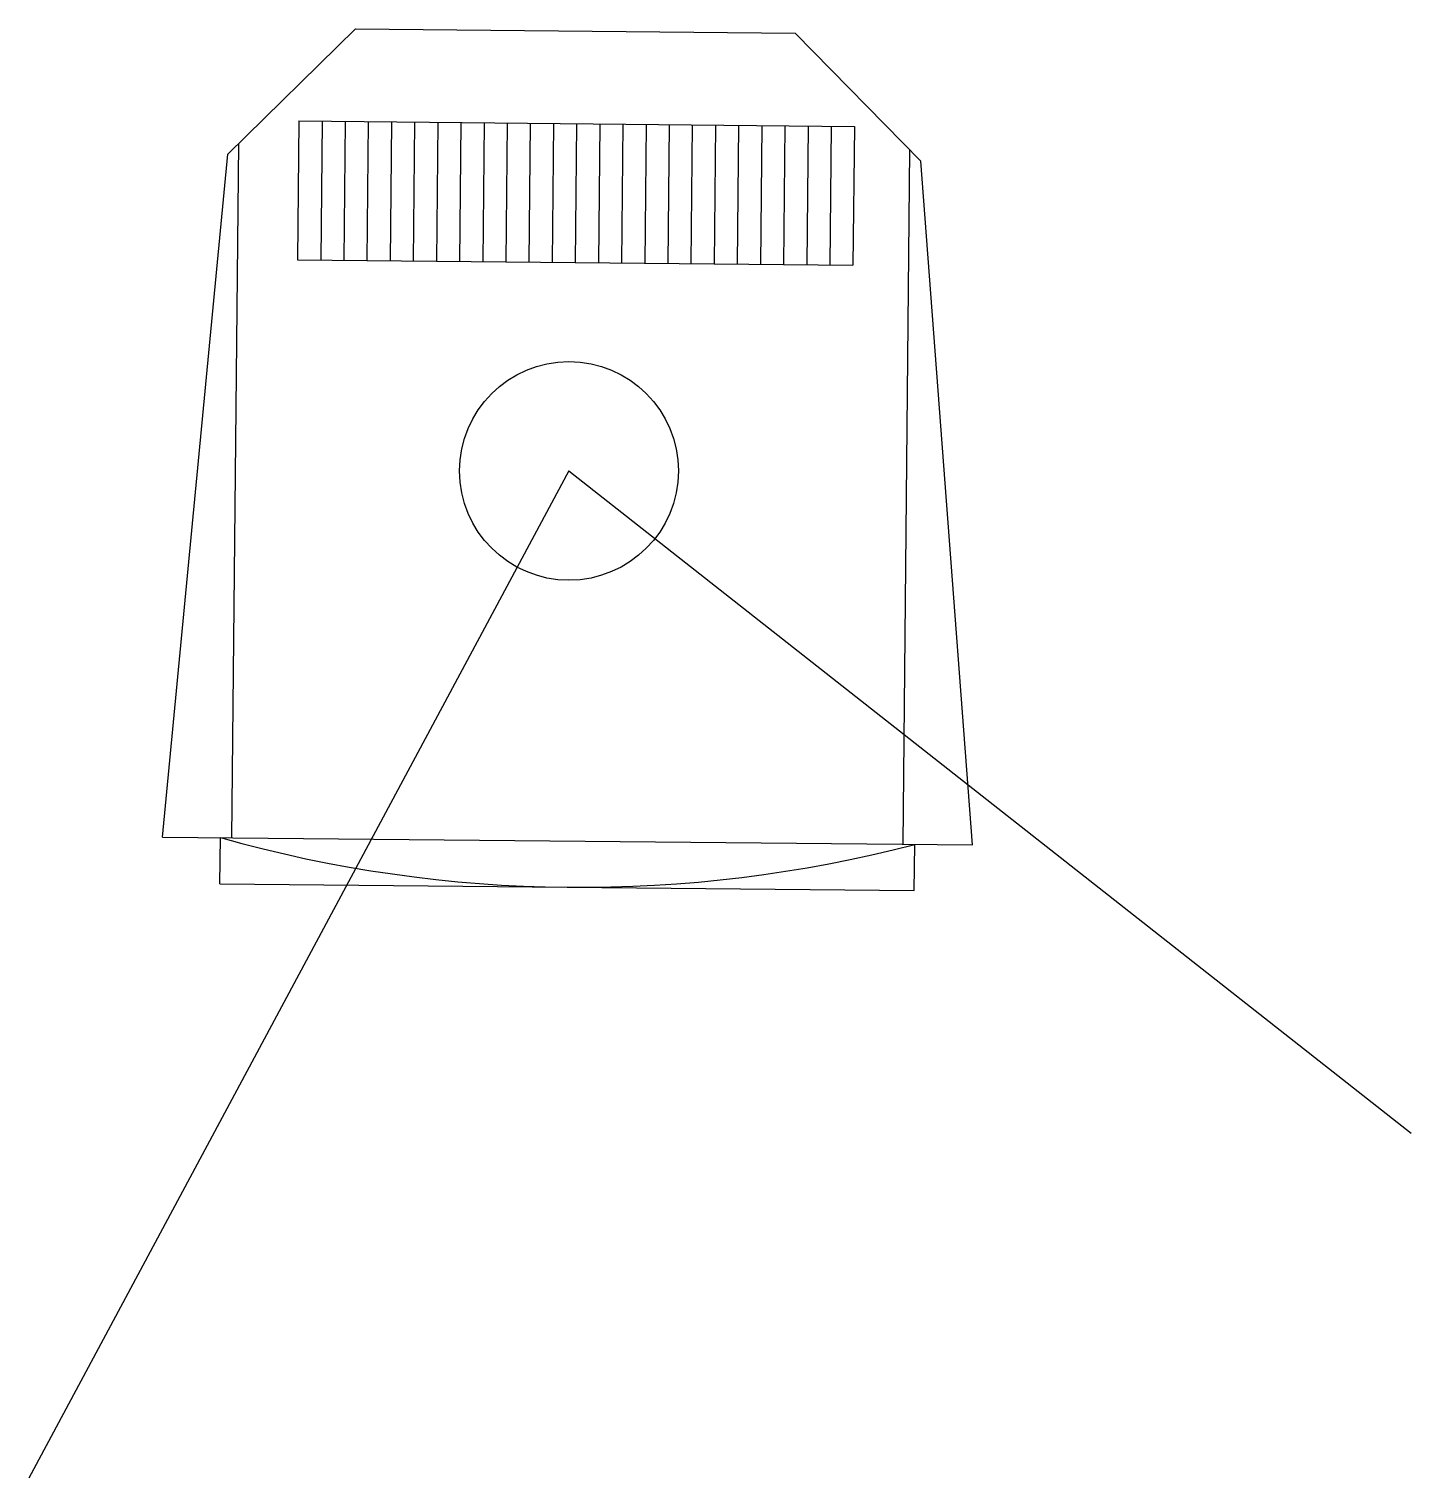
# Model space of a CAD drawing. Extents: x 19.535 to 20.132, y -5.57 to -4.943.
import ezdxf

# ---------------------------------------------------------------- set-up
doc = ezdxf.new("R2010")
doc.units = 0
doc.layers.get('0').update_dxf_attribs({"linetype": 'CONTINUOUS'})

msp = doc.modelspace()

# ---------------------------------------------------------------- linework, layer by layer
at = {"color": 0, "linetype": 'CONTINUOUS'}
for p, q in [((19.67596, -4.94335), (19.62075, -4.9975)), ((19.67596, -4.94335), (19.86595, -4.9452)), ((19.92011, -5.00042), (19.86595, -4.9452)), ((19.65146, -4.98311), (19.65088, -5.04311)), ((19.65146, -4.98311), (19.89145, -4.98545)), ((19.66146, -4.98321), (19.66088, -5.0432)), ((19.67146, -4.9833), (19.67088, -5.0433)), ((19.68146, -4.9834), (19.68088, -5.0434)), ((19.69146, -4.9835), (19.69088, -5.0435)), ((19.70146, -4.9836), (19.70088, -5.04359)), ((19.71146, -4.98369), (19.71088, -5.04369)), ((19.72146, -4.98379), (19.72087, -5.04379)), ((19.73146, -4.98389), (19.73087, -5.04389)), ((19.74146, -4.98399), (19.74087, -5.04398)), ((19.75146, -4.98408), (19.75087, -5.04408)), ((19.76146, -4.98418), (19.76087, -5.04418)), ((19.77146, -4.98428), (19.77087, -5.04428)), ((19.78146, -4.98438), (19.78087, -5.04437)), ((19.79146, -4.98447), (19.79087, -5.04447)), ((19.80146, -4.98457), (19.80087, -5.04457)), ((19.81146, -4.98467), (19.81087, -5.04467)), ((19.82145, -4.98477), (19.82087, -5.04476)), ((19.83145, -4.98486), (19.83087, -5.04486)), ((19.84145, -4.98496), (19.84087, -5.04496)), ((19.85145, -4.98506), (19.85087, -5.04506)), ((19.86145, -4.98516), (19.86087, -5.04515)), ((19.87145, -4.98525), (19.87087, -5.04525)), ((19.88145, -4.98535), (19.88087, -5.04535)), ((19.89145, -4.98545), (19.89087, -5.04544)), ((19.62255, -5.29284), (19.62548, -4.99286)), ((19.91254, -5.29567), (19.91546, -4.99568)), ((19.59256, -5.29255), (19.62075, -4.9975)), ((19.94254, -5.29596), (19.92011, -5.00042)), ((19.65088, -5.04311), (19.89087, -5.04544)), ((19.76817, -5.13432), (19.53486, -5.56954)), ((19.76817, -5.13432), (20.13196, -5.42053)), ((19.59256, -5.29255), (19.94254, -5.29596)), ((19.61736, -5.31279), (19.61755, -5.29279)), ((19.91735, -5.31572), (19.91754, -5.29572)), ((19.61736, -5.31279), (19.91735, -5.31572))]:
    msp.add_line(p, q, dxfattribs=at)
msp.add_circle((19.76817, -5.13432), 0.04725, dxfattribs=at)
msp.add_arc((19.77293, -4.74178), 0.5725, 254.25228, 284.63085, dxfattribs=at)

doc.saveas('drawing.dxf')
